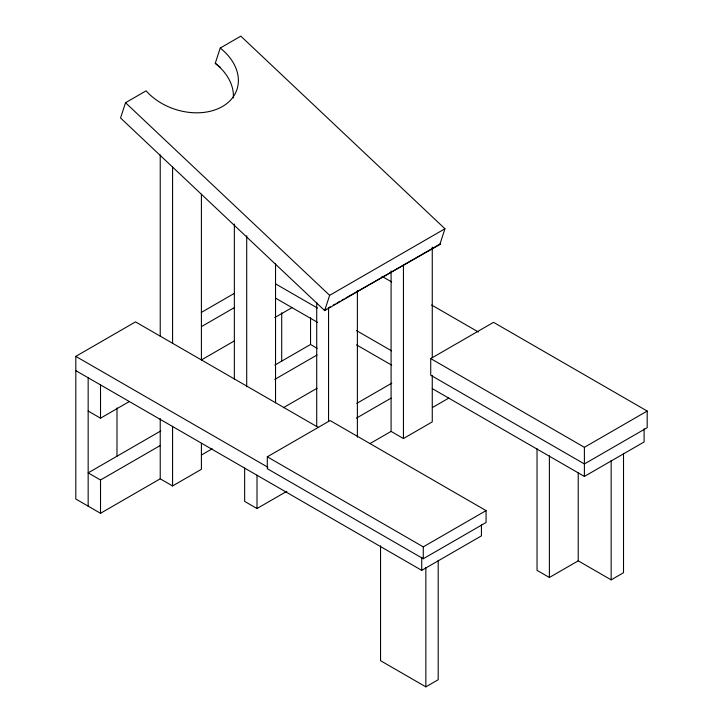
<?xml version="1.0" encoding="UTF-8"?>
<svg xmlns="http://www.w3.org/2000/svg" width="723" height="723" viewBox="0 0 723 723"><rect width="100%" height="100%" fill="white"/><g stroke="black" fill="none" stroke-linecap="round" stroke-linejoin="round"><path stroke-width="1.08" d="M220.244 48.052A52.707 38.22 18.1 0 1 222.422 106.516A52.707 38.22 18.1 0 1 146.118 90.836L125.531 102.72L120.551 117.976L324.663 310.592L439.973 244.022L444.952 228.766L240.831 36.15L220.244 48.052L215.264 63.29M324.663 310.592L329.643 295.336L444.952 228.766M201.41 443.371L201.41 469.299L172.58 485.946L160.226 478.816L100.515 513.285L75.807 499.024L75.807 356.367L135.517 321.889L318.536 427.555M201.292 312.453L234.315 293.384M201.581 326.543L234.351 307.627M88.161 411.053L100.515 418.183L129.408 401.5M201.581 359.837L234.351 340.913M274.74 317.596L292.074 307.591M160.849 430.899L88.161 472.869L100.515 480L160.226 445.531M274.885 365.061L310.538 344.482L317.189 348.323M274.74 379.412L317.117 354.948M201.581 454.939L212.182 448.811M283.407 407.7L317.117 388.233M430.727 358.59L493.529 322.331L647.193 411.053L647.193 427.691L584.392 463.949L430.727 375.228L430.727 358.59L584.392 447.311L647.193 411.053M356.81 403.362L391.776 383.172M267.302 456.819L330.104 420.56L486.073 510.61L486.073 522.503L423.271 558.752L267.302 468.703L267.302 456.819L423.271 546.868L486.073 510.61M356.394 418.147L391.089 398.12M244.645 468.115L244.645 501.4L256.999 508.531L286.859 491.297M369.887 443.642L391.089 431.405L403.443 438.536L432.264 421.889L432.264 375.436M432.435 407.528L448.802 398.075M75.807 370.637L421.726 570.348L481.437 535.87L481.437 524.898M432.264 388.603L584.392 476.43L644.103 441.961L644.103 428.793M537.035 448.721L537.035 570.348L549.39 577.478L578.219 560.84L611.161 579.864L623.515 572.724L623.515 453.348M380.542 545.82L380.542 660.695L425.847 686.85L438.201 679.719L438.201 560.334M324.329 310.14L326.299 309.028M328.26 307.917L330.23 306.805M333.176 305.133L335.147 304.022M337.108 302.91L340.054 301.238M342.024 300.126L343.985 299.015M345.956 297.894L440.397 244.266L439.973 244.003M381.934 276.331L391.676 281.952M431.604 305.007L478.346 331.993M275.535 283.85L317.478 308.07M356.502 330.601L391.622 350.872M275.535 298.12L317.505 322.35M356.556 344.889L391.694 365.178M75.807 356.367L267.871 467.248M220.524 67.537L215.264 63.308A52.707 38.22 18.1 0 1 233.33 97.93M125.531 102.72L329.643 295.336M611.161 460.479L611.161 579.864M584.392 447.311L584.392 476.43M578.219 472.996L578.219 560.84M549.39 455.851L549.39 577.478M432.264 247.076L432.264 357.695M425.847 567.474L425.847 686.85M423.271 546.868L423.271 558.752M421.726 557.18L421.726 570.348M403.443 264.754L403.443 438.536M391.089 270.962L391.089 431.405M357.379 290.565L357.379 437.18M328.558 308.034L328.558 421.455M316.719 302.386L316.719 426.507M310.538 317.505L310.538 344.482M281.708 312.797L281.708 361.12M275.535 263.624L275.535 402.856M256.999 475.246L256.999 508.531M246.706 235.689L246.706 386.778M234.351 224.031L234.351 379.132M201.41 194.189L201.41 359.937M172.58 166.832L172.58 343.289M172.58 426.254L172.58 485.946M160.226 154.957L160.226 336.159M160.226 418.554L160.226 478.816M116.99 407.899L116.99 456.222M100.515 384.898L100.515 418.183M100.515 480L100.515 513.285M88.161 377.768L88.161 506.154"/></g></svg>
